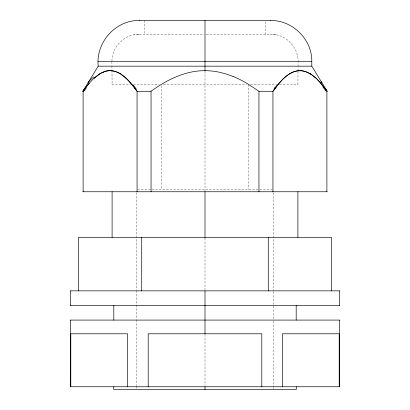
<?xml version="1.0" encoding="UTF-8"?>
<svg xmlns="http://www.w3.org/2000/svg" width="410" height="410" viewBox="0 0 410 410"><rect width="100%" height="100%" fill="white"/><g stroke="black" fill="none" stroke-linecap="round" stroke-linejoin="round"><path stroke-width="0.31" stroke-dasharray="2.05 1.54" d="M297.901 84.434L298.014 71.75M298.019 71.114L298.049 67.312M298.055 66.676L298.096 62.238M111.95 61.008C111.822 46.525 124.922 33.958 139.323 34.199L134.234 34.727M139.282 34.199L204.4 34.199M206.199 34.199L270.718 34.199M111.899 84.434L130.421 84.434M133.388 84.434L159.403 84.434M163.508 84.434L246.492 84.434M250.597 84.434L276.612 84.434M279.579 84.434L298.101 84.434M137.637 189.471L272.363 189.471M275.766 34.727L270.677 34.199C285.324 33.938 298.454 46.909 298.101 61.602M111.899 61.602L111.93 65.405M111.935 66.041L111.971 69.849M111.976 70.479L112.099 84.434M273.501 192.669L273.501 291.085M273.501 291.725L273.501 320.482M273.501 321.122L273.501 386.943M273.501 387.583L273.501 388.859M265.531 21.745L265.531 34.199M248.603 84.434L248.603 189.471M205 71.114L205 191.388M205 238.041L205 289.803M205 334.539L205 385.666M161.397 85.716L161.397 189.471M144.469 20.5L144.469 34.199M136.499 192.669L136.499 289.803M136.499 290.444L136.499 319.2M136.499 319.841L136.499 385.666M136.499 386.307L136.499 388.859"/><path stroke-width="0.61" d="M70.279 386.758L70.546 320.082M82.835 91.286L98.205 66.169C95.571 42.65 115.497 19.962 139.349 20.5M83.107 191.757L83.107 91.286L88.473 84.147M82.866 91.286L84.029 89.964M83.107 91.286L84.603 89.165M273.87 89.964L272.942 91.286L272.942 191.757M85.357 88.129L86.115 87.115M275.197 88.129L275.956 87.115M277.493 85.147L272.942 91.286L258.951 91.286L248.26 84.178A110.254 110.254 0 0 0 233.162 76.47M276.811 86.003L277.596 85.013L277.078 85.675M276.75 86.09L281.926 80.114M87.238 85.675L87.766 85.013M88.032 84.685L92.455 79.745A103.648 51.742 -89.9 0 1 94.172 78.141M277.872 84.685C283.356 78.085 290.459 70.961 299.618 70.669M88.432 84.194L89.211 83.266M94.162 78.105L100.675 73.298M127.715 79.745L132.507 85.147L137.058 91.286L151.049 91.286C166.732 79.863 185.182 70.607 205 70.669A69.162 69.162 0 0 1 220.011 72.36L226.694 74.159L233.146 76.506M100.004 73.682L104.96 71.453A69.095 34.548 -90 0 0 104.499 71.601L104.381 71.637M103.089 72.124C111.059 68.419 120.176 72.293 125.998 78.105M104.898 71.468L105.221 71.376M105.129 71.401L106.964 70.956M107.194 70.915L109.111 70.694M299.495 70.674C293.555 70.817 288.245 74.2 284.002 78.105A103.648 51.906 89.9 0 0 282.28 79.709M108.45 70.745L109.962 70.669A69.095 34.548 -90 0 1 117.69 72.406L120.156 73.682M298.311 70.745L301.529 70.745L304.779 71.376M109.244 70.689L109.654 70.674M139.282 20.5L270.718 20.5M98.205 61.602L311.795 61.602L311.795 66.169L327.165 91.286M98.205 66.169L311.795 66.169M327.134 91.286L325.007 88.627M82.866 191.757L327.134 191.757M70.366 290.854L339.634 290.854M70.366 305.47L339.634 305.47M70.366 320.082L339.634 320.082M70.335 386.758L339.664 386.758M300.269 70.669L301.55 70.745M110.428 70.669L111.71 70.745M300.366 70.674L301.652 70.756M110.526 70.674L111.812 70.756M270.651 20.5C292.627 20.116 312.276 39.57 311.795 61.602M304.871 71.401L305.553 71.617M305.04 71.453L309.324 73.298M305.276 71.524L305.619 71.637M307.587 72.421L311.528 74.661L315.48 77.777M309.33 73.298L309.996 73.682M120.32 73.779L126.946 78.992L133.188 86.003M310.216 73.815L311.093 74.369M311.549 74.671C317.622 78.879 322.296 84.767 326.519 90.743M317.55 79.745L319.421 81.718M319.718 82.051L322.762 85.675L322.501 85.347M132.661 85.347L132.922 85.675M322.701 85.593L323.09 86.09M132.861 85.593L133.25 86.09M323.859 87.089L324.628 88.109M134.024 87.089L134.787 88.109M135.551 89.149L135.925 89.677M325.97 89.964L326.893 91.286L326.893 191.757M136.13 89.964L137.058 91.286L137.058 191.757M339.454 320.082L339.721 386.758M339.613 290.854L339.613 305.47M339.198 386.758L339.198 333.786L282.398 333.786L282.398 386.758M331.562 290.854L331.562 237.426L78.438 237.426L78.438 290.854M297.901 191.757L297.901 237.426M296.276 386.758L296.276 389.5L113.724 389.5L113.724 386.758M296.184 305.47L296.184 320.082M268.278 237.426L268.278 290.854M261.8 386.758L261.8 333.786L148.2 333.786L148.2 386.758M258.951 91.286L258.951 191.757M205 20.5L205 70.669M205 191.757L205 237.426M205 290.854L205 333.786M205 386.758L205 389.5M151.049 91.286L151.049 191.757M141.722 237.426L141.722 290.854M127.602 386.758L127.602 333.786L70.802 333.786L70.802 386.758M113.816 305.47L113.816 320.082M112.099 191.757L112.099 237.426M70.387 290.854L70.387 305.47M134.131 87.535A152.74 76.337 90 0 1 135.587 89.523M84.306 90.743A153.55 76.532 -89.8 0 1 86.213 88.083M83.953 89.749A152.74 76.403 90 0 1 86.91 85.792M94.187 78.213A84.342 42.174 -90 0 1 103.089 72.104M88.001 82.6A115.072 58.363 88.8 0 1 93.849 76.757M125.967 78.264A104.181 51.937 89.7 0 1 127.669 79.914M133.424 85.26A153.55 77.018 -89.8 0 1 136.402 89.19M273.947 90.185A152.74 76.337 -90 0 1 276.883 86.213M315.874 77.951A104.181 52.244 -89.7 0 1 317.591 79.581M322.783 86.751A153.55 76.532 89.8 0 1 325.694 90.743M324.11 87.11A152.74 76.403 -90 0 1 326.047 89.749M274.075 88.534A153.55 77.018 89.8 0 1 275.546 86.566M298.434 70.725A69.095 34.548 -90 0 1 299.351 70.663M309.355 73.344A84.342 42.174 90 0 1 310.237 73.867M321.184 81.682A115.072 58.363 -88.8 0 1 321.999 82.6M299.802 70.648A69.095 34.548 90 0 1 307.531 72.406M108.594 70.725A69.095 34.548 -90 0 1 109.511 70.663"/></g></svg>
